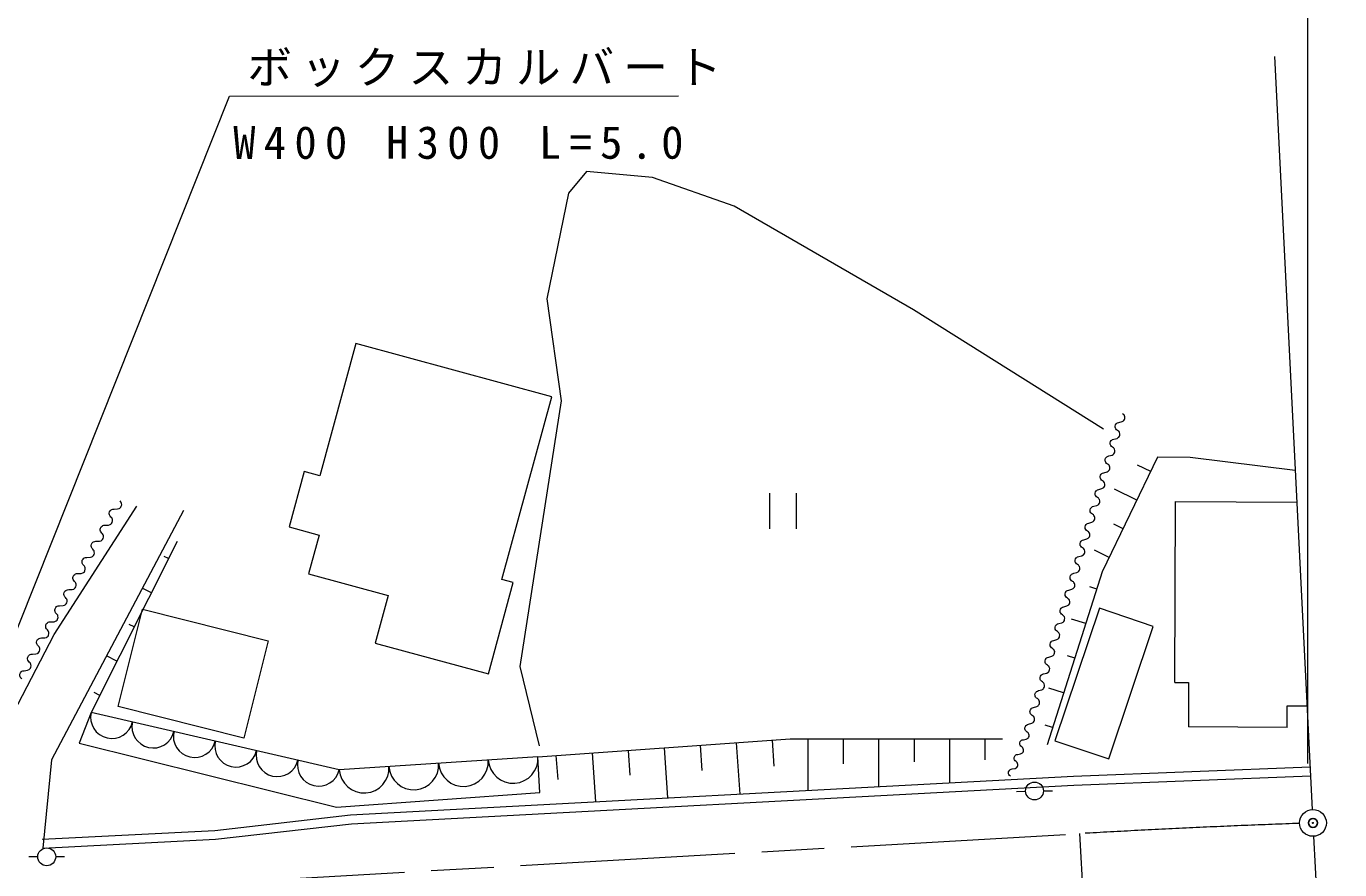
# Model space of a CAD drawing. Units: millimetres, scale not verified. Extents: x 40000 to 680000, y 20000 to 380000.
# Drawn here: x 500568 to 573970, y 292332 to 339469 of the extents above; entities that cross this region are included whole.
import ezdxf

# ---------------------------------------------------------------- set-up
doc = ezdxf.new("R2010")
doc.units = ezdxf.units.MM
doc.header["$LTSCALE"] = 1000
doc.header["$PDMODE"] = 32
doc.header["$PDSIZE"] = 500
doc.linetypes.add('CHAIN', pattern=[18.5, 12, -1.5, 3.5, -1.5])
for name, color, linetype, lineweight in [('M-BGD', 7, 'Continuous', 13), ('M-BMK', 2, 'CHAIN', 13), ('M-BMK-SRVR', 3, 'Continuous', 13), ('M-STR-HTXT', 7, 'Continuous', 13)]:
    doc.layers.add(name, color=color, linetype=linetype, lineweight=lineweight)
doc.layers.add('M-OTRS', color=6, linetype='Continuous')
doc.styles.add('ＭＳ ゴシック', font='')
doc.styles.get('ＭＳ ゴシック').set_extended_font_data('MS Gothic')

msp = doc.modelspace()

# ---------------------------------------------------------------- linework, layer by layer
at = {"layer": 'M-BGD'}
for p, q in [((527153, 308553), (529932, 318753)), ((563408, 314594), (562675, 314948)), ((562635, 312992), (561381, 313597)), ((542095, 313380), (542095, 311380)), ((543615, 311380), (543615, 313380)), ((561862, 311390), (561340, 311641)), ((508997, 310681), (504195, 301122)), ((508517, 309725), (508283, 309843)), ((561089, 309787), (560257, 310189)), ((507557, 307813), (507049, 308068)), ((560394, 308019), (560008, 308142)), ((559776, 306086), (558988, 306337)), ((506596, 305901), (506323, 306039)), ((520065, 305000), (526394, 303276)), ((505636, 303990), (505051, 304284)), ((559158, 304152), (558755, 304281)), ((558540, 302218), (557716, 302481)), ((504675, 302078), (504363, 302235)), ((557922, 300284), (557501, 300419)), ((571029, 300289), (565512, 300311)), ((542246, 299573), (542349, 298121)), ((544241, 299644), (544242, 296766)), ((546220, 299645), (546221, 298259)), ((548200, 299646), (548200, 296978)), ((550179, 299646), (550179, 298365)), ((552158, 299647), (552159, 297190)), ((554137, 299648), (554137, 298472)), ((532184, 298859), (532377, 296129)), ((534196, 299002), (534294, 297620)), ((536208, 299144), (536407, 296345)), ((538221, 299287), (538321, 297870)), ((540233, 299430), (540437, 296562)), ((530171, 298716), (530267, 297369)), ((556414, 296708), (555914, 296681)), ((557413, 296741), (557913, 296749)), ((501212, 293056), (500712, 293056)), ((502212, 293066), (502712, 293075))]:
    msp.add_line(p, q, dxfattribs=at)
for points in [[(560760, 316956), (550141, 323621), (540132, 329412), (535564, 331022), (531870, 331357), (530863, 330148), (529657, 324237), (530464, 318529), (528155, 303686), (529231, 299254)], [(529932, 318753), (518993, 321733), (516981, 314347)], [(561554, 316879), (561503, 316915), (561458, 316969), (561432, 317018), (561425, 317061), (561423, 317123), (561445, 317198), (561481, 317248), (561511, 317280), (561559, 317306), (561627, 317327), (561804, 317376), (561877, 317415), (561907, 317447), (561943, 317498), (561960, 317554), (561963, 317634), (561943, 317702), (561917, 317750), (561885, 317780), (561834, 317816)], [(561274, 315943), (561223, 315978), (561178, 316032), (561152, 316081), (561144, 316124), (561142, 316186), (561165, 316261), (561200, 316312), (561230, 316343), (561279, 316370), (561346, 316390), (561524, 316439), (561597, 316479), (561627, 316510), (561663, 316561), (561680, 316617), (561683, 316698), (561663, 316765), (561636, 316814), (561605, 316844), (561554, 316879)], [(560994, 315006), (560943, 315041), (560898, 315096), (560872, 315144), (560864, 315188), (560862, 315249), (560885, 315324), (560920, 315375), (560950, 315407), (560999, 315433), (561066, 315454), (561244, 315502), (561317, 315542), (561347, 315574), (561383, 315624), (561399, 315681), (561403, 315761), (561382, 315828), (561356, 315877), (561324, 315907), (561274, 315943)], [(563794, 315395), (560703, 308986), (557613, 299318)], [(560713, 314069), (560663, 314105), (560618, 314159), (560592, 314208), (560584, 314251), (560582, 314313), (560604, 314388), (560640, 314438), (560670, 314470), (560719, 314496), (560786, 314517), (560964, 314566), (561037, 314605), (561067, 314637), (561102, 314688), (561119, 314744), (561123, 314824), (561102, 314892), (561076, 314940), (561044, 314970), (560994, 315006)], [(571484, 314642), (565617, 315367), (563794, 315395)], [(516981, 314347), (516102, 314586), (515259, 311491), (516933, 311035), (516341, 308862), (520786, 307651), (520065, 305000)], [(560433, 313133), (560383, 313168), (560338, 313222), (560311, 313271), (560304, 313314), (560302, 313376), (560324, 313451), (560360, 313502), (560390, 313533), (560438, 313560), (560506, 313580), (560684, 313629), (560757, 313669), (560787, 313700), (560822, 313751), (560839, 313807), (560843, 313888), (560822, 313955), (560796, 314004), (560764, 314034), (560713, 314069)], [(505300, 312044), (505256, 312092), (505223, 312159), (505207, 312215), (505209, 312261), (505222, 312326), (505262, 312398), (505311, 312442), (505349, 312467), (505406, 312483), (505480, 312489), (505675, 312497), (505759, 312521), (505798, 312547), (505846, 312591), (505877, 312645), (505899, 312727), (505894, 312801), (505878, 312858), (505852, 312896), (505808, 312945)], [(560153, 312196), (560102, 312232), (560057, 312286), (560031, 312335), (560024, 312378), (560022, 312439), (560044, 312514), (560080, 312565), (560110, 312597), (560158, 312623), (560226, 312644), (560404, 312693), (560477, 312732), (560506, 312764), (560542, 312814), (560559, 312871), (560563, 312951), (560542, 313019), (560516, 313067), (560484, 313097), (560433, 313133)], [(564749, 302801), (564789, 312910), (571572, 312882)], [(456200, 291624), (456223, 291124), (483094, 291683), (495965, 292325), (496802, 292604), (497001, 293401), (497558, 295633), (499348, 300139), (502135, 305480), (506755, 312654)], [(509346, 312416), (501978, 298466), (501491, 293538)], [(504792, 311143), (504749, 311192), (504715, 311258), (504699, 311315), (504701, 311361), (504714, 311425), (504755, 311497), (504803, 311541), (504841, 311567), (504898, 311583), (504972, 311588), (505167, 311597), (505251, 311620), (505290, 311646), (505338, 311690), (505369, 311744), (505391, 311826), (505386, 311901), (505370, 311957), (505344, 311995), (505300, 312044)], [(559873, 311259), (559822, 311295), (559777, 311349), (559751, 311398), (559743, 311441), (559741, 311503), (559764, 311578), (559799, 311628), (559829, 311660), (559878, 311686), (559945, 311707), (560123, 311756), (560196, 311795), (560226, 311827), (560262, 311878), (560279, 311934), (560282, 312015), (560262, 312082), (560235, 312131), (560204, 312161), (560153, 312196)], [(559593, 310323), (559542, 310358), (559497, 310413), (559471, 310461), (559463, 310504), (559461, 310566), (559484, 310641), (559519, 310692), (559549, 310723), (559598, 310750), (559665, 310770), (559843, 310819), (559916, 310859), (559946, 310890), (559982, 310941), (559998, 310997), (560002, 311078), (559982, 311145), (559955, 311194), (559923, 311224), (559873, 311259)], [(504285, 310243), (504241, 310291), (504207, 310358), (504191, 310414), (504194, 310460), (504206, 310524), (504247, 310596), (504295, 310640), (504333, 310666), (504390, 310682), (504464, 310687), (504659, 310696), (504744, 310720), (504782, 310746), (504830, 310790), (504861, 310844), (504883, 310926), (504878, 311000), (504862, 311057), (504836, 311095), (504792, 311143)], [(503777, 309342), (503733, 309391), (503699, 309457), (503683, 309513), (503686, 309560), (503698, 309624), (503739, 309696), (503787, 309740), (503826, 309766), (503882, 309781), (503956, 309787), (504151, 309796), (504236, 309819), (504274, 309845), (504322, 309889), (504353, 309943), (504376, 310025), (504370, 310100), (504354, 310156), (504328, 310194), (504285, 310243)], [(559312, 309386), (559262, 309422), (559217, 309476), (559191, 309525), (559183, 309568), (559181, 309629), (559204, 309704), (559239, 309755), (559269, 309787), (559318, 309813), (559385, 309834), (559563, 309883), (559636, 309922), (559666, 309954), (559701, 310004), (559718, 310061), (559722, 310141), (559701, 310209), (559675, 310257), (559643, 310287), (559593, 310323)], [(503269, 308441), (503225, 308490), (503191, 308556), (503175, 308613), (503178, 308659), (503190, 308723), (503231, 308795), (503279, 308839), (503318, 308865), (503374, 308881), (503448, 308886), (503643, 308895), (503728, 308919), (503766, 308944), (503815, 308988), (503845, 309042), (503868, 309125), (503862, 309199), (503846, 309255), (503820, 309294), (503777, 309342)], [(559032, 308449), (558982, 308485), (558937, 308539), (558910, 308588), (558903, 308631), (558901, 308693), (558923, 308768), (558959, 308818), (558989, 308850), (559038, 308876), (559105, 308897), (559283, 308946), (559356, 308985), (559386, 309017), (559421, 309068), (559438, 309124), (559442, 309205), (559421, 309272), (559395, 309321), (559363, 309351), (559312, 309386)], [(502761, 307541), (502717, 307589), (502683, 307656), (502667, 307712), (502670, 307758), (502682, 307822), (502723, 307895), (502771, 307938), (502810, 307964), (502866, 307980), (502940, 307986), (503135, 307994), (503220, 308018), (503258, 308044), (503307, 308088), (503337, 308142), (503360, 308224), (503354, 308298), (503338, 308355), (503313, 308393), (503269, 308441)], [(526394, 303276), (527785, 308381), (527153, 308553)], [(558752, 307513), (558701, 307548), (558656, 307603), (558630, 307651), (558623, 307694), (558621, 307756), (558643, 307831), (558679, 307882), (558709, 307914), (558757, 307940), (558825, 307960), (559003, 308009), (559076, 308049), (559106, 308081), (559141, 308131), (559158, 308187), (559162, 308268), (559141, 308335), (559115, 308384), (559083, 308414), (559032, 308449)], [(502253, 306640), (502209, 306689), (502175, 306755), (502160, 306811), (502162, 306858), (502174, 306922), (502215, 306994), (502263, 307038), (502302, 307064), (502358, 307079), (502432, 307085), (502627, 307094), (502712, 307117), (502750, 307143), (502799, 307187), (502829, 307241), (502852, 307323), (502846, 307398), (502831, 307454), (502805, 307492), (502761, 307541)], [(558472, 306576), (558421, 306612), (558376, 306666), (558350, 306715), (558342, 306758), (558341, 306820), (558363, 306894), (558399, 306945), (558428, 306977), (558477, 307003), (558545, 307024), (558722, 307073), (558795, 307112), (558825, 307144), (558861, 307195), (558878, 307251), (558881, 307331), (558861, 307399), (558835, 307447), (558803, 307477), (558752, 307513)], [(501745, 305740), (501701, 305788), (501667, 305855), (501652, 305911), (501654, 305957), (501666, 306021), (501707, 306093), (501756, 306137), (501794, 306163), (501850, 306179), (501925, 306184), (502119, 306193), (502204, 306217), (502242, 306243), (502291, 306286), (502321, 306340), (502344, 306423), (502338, 306497), (502323, 306553), (502297, 306592), (502253, 306640)], [(558192, 305640), (558141, 305675), (558096, 305729), (558070, 305778), (558062, 305821), (558060, 305883), (558083, 305958), (558118, 306008), (558148, 306040), (558197, 306067), (558264, 306087), (558442, 306136), (558515, 306175), (558545, 306207), (558581, 306258), (558598, 306314), (558601, 306395), (558581, 306462), (558554, 306511), (558522, 306541), (558472, 306576)], [(501237, 304839), (501193, 304887), (501159, 304954), (501144, 305010), (501146, 305056), (501158, 305121), (501199, 305193), (501248, 305237), (501286, 305262), (501342, 305278), (501417, 305284), (501612, 305293), (501696, 305316), (501734, 305342), (501783, 305386), (501813, 305440), (501836, 305522), (501830, 305596), (501815, 305653), (501789, 305691), (501745, 305740)], [(557911, 304703), (557861, 304738), (557816, 304793), (557790, 304841), (557782, 304884), (557780, 304946), (557803, 305021), (557838, 305072), (557868, 305104), (557917, 305130), (557984, 305151), (558162, 305199), (558235, 305239), (558265, 305271), (558301, 305321), (558317, 305377), (558321, 305458), (558300, 305525), (558274, 305574), (558242, 305604), (558192, 305640)], [(500729, 303938), (500685, 303987), (500651, 304053), (500636, 304110), (500638, 304156), (500651, 304220), (500691, 304292), (500740, 304336), (500778, 304362), (500834, 304378), (500909, 304383), (501104, 304392), (501188, 304415), (501226, 304441), (501275, 304485), (501305, 304539), (501328, 304621), (501322, 304696), (501307, 304752), (501281, 304790), (501237, 304839)], [(557631, 303766), (557581, 303802), (557536, 303856), (557509, 303905), (557502, 303948), (557500, 304010), (557522, 304084), (557558, 304135), (557588, 304167), (557637, 304193), (557704, 304214), (557882, 304263), (557955, 304302), (557985, 304334), (558020, 304385), (558037, 304441), (558041, 304521), (558020, 304589), (557994, 304637), (557962, 304667), (557911, 304703)], [(500313, 302999), (500265, 303043), (500225, 303105), (500204, 303160), (500202, 303205), (500208, 303270), (500241, 303345), (500285, 303393), (500321, 303423), (500375, 303443), (500448, 303456), (500640, 303483), (500721, 303515), (500757, 303544), (500800, 303592), (500825, 303648), (500840, 303732), (500827, 303805), (500806, 303859), (500777, 303894), (500729, 303938)], [(557351, 302830), (557301, 302865), (557256, 302919), (557229, 302968), (557222, 303011), (557220, 303073), (557242, 303148), (557278, 303198), (557308, 303230), (557356, 303257), (557424, 303277), (557602, 303326), (557675, 303365), (557705, 303397), (557740, 303448), (557757, 303504), (557761, 303585), (557740, 303652), (557714, 303701), (557682, 303731), (557631, 303766)], [(557071, 301893), (557020, 301928), (556975, 301983), (556949, 302031), (556942, 302074), (556940, 302136), (556962, 302211), (556998, 302262), (557028, 302294), (557076, 302320), (557144, 302341), (557321, 302389), (557394, 302429), (557424, 302461), (557460, 302511), (557477, 302567), (557480, 302648), (557460, 302715), (557434, 302764), (557402, 302794), (557351, 302830)], [(564749, 302801), (565522, 302797), (565512, 300311)], [(556791, 300956), (556740, 300992), (556695, 301046), (556669, 301095), (556661, 301138), (556659, 301200), (556682, 301275), (556717, 301325), (556747, 301357), (556796, 301383), (556863, 301404), (557041, 301453), (557114, 301492), (557144, 301524), (557180, 301575), (557197, 301631), (557200, 301711), (557180, 301779), (557153, 301827), (557121, 301857), (557071, 301893)], [(504195, 301122), (503532, 299409), (517897, 295824), (529276, 296656), (529165, 298645)], [(529165, 298645), (518062, 297923), (504195, 301122)], [(556511, 300020), (556460, 300055), (556415, 300109), (556389, 300158), (556381, 300201), (556379, 300263), (556402, 300338), (556437, 300389), (556467, 300420), (556516, 300447), (556583, 300467), (556761, 300516), (556834, 300556), (556864, 300587), (556900, 300638), (556916, 300694), (556920, 300775), (556899, 300842), (556873, 300891), (556841, 300921), (556791, 300956)], [(571029, 300289), (571034, 301493), (572150, 301488)], [(529165, 298645), (543252, 299644), (555127, 299648)], [(556196, 299203), (556153, 299238), (556116, 299290), (556096, 299335), (556093, 299374), (556095, 299429), (556120, 299494), (556156, 299537), (556185, 299564), (556230, 299584), (556291, 299597), (556454, 299629), (556522, 299659), (556550, 299685), (556586, 299728), (556605, 299777), (556613, 299849), (556600, 299910), (556580, 299955), (556553, 299984), (556511, 300020)], [(555881, 298386), (555838, 298421), (555802, 298473), (555782, 298518), (555778, 298557), (555780, 298612), (555806, 298678), (555841, 298720), (555870, 298747), (555915, 298767), (555977, 298781), (556139, 298812), (556207, 298842), (556236, 298868), (556271, 298911), (556290, 298960), (556299, 299032), (556285, 299093), (556265, 299139), (556238, 299168), (556196, 299203)], [(501465, 294037), (511107, 294532), (518696, 295396), (559092, 297562), (572321, 298077)], [(555566, 297569), (555523, 297605), (555487, 297656), (555467, 297701), (555463, 297740), (555465, 297796), (555491, 297861), (555526, 297904), (555555, 297930), (555600, 297950), (555662, 297964), (555824, 297995), (555892, 298025), (555921, 298052), (555956, 298094), (555975, 298143), (555984, 298215), (555970, 298277), (555950, 298322), (555923, 298351), (555881, 298386)], [(501491, 293538), (511148, 294034), (518738, 294897), (559116, 297063), (572341, 297578)]]:
    msp.add_lwpolyline(points, dxfattribs=at)
for points in [[(512718, 299689), (505702, 301454), (507068, 306885), (514085, 305120)], [(560538, 306942), (558054, 299539), (561069, 298528), (563552, 305931)]]:
    msp.add_lwpolyline(points, close=True, dxfattribs=at)
for centre in [(556913, 296734), (501712, 293056)]:
    msp.add_circle(centre, 500, dxfattribs=at)
for centre, radius, start, end in [((505350, 300856), 1186, 167.00855, 347.00855), ((507661, 300322), 1186, 167.00855, 347.00855), ((509973, 299789), 1186, 167.00855, 347.00855), ((512284, 299256), 1186, 167.00855, 347.00855), ((514595, 298723), 1186, 167.00855, 347.00855), ((516906, 298189), 1186, 167.00855, 347.00855), ((519450, 298013), 1391, 183.72038, 3.72038), ((522226, 298194), 1391, 183.72038, 3.72038), ((525001, 298374), 1391, 183.72038, 3.72038), ((527777, 298555), 1391, 183.72038, 3.72038)]:
    msp.add_arc(centre, radius, start, end, dxfattribs=at)
at = {"layer": 'M-BMK'}
msp.add_line((472783, 289408), (559423, 294349), dxfattribs=at)
msp.add_arc((593554, -304679), 600000, 92.08512, 93.26102, dxfattribs=at)
at = {"layer": 'M-BMK-SRVR'}
for p, q in [((570322, 337784), (572435, 295699)), ((572510, 294201), (573970, 265138))]:
    msp.add_line(p, q, dxfattribs=at)
for radius in [750, 30]:
    msp.add_circle((572473, 294950), radius, dxfattribs=at)
at = {"layer": 'M-OTRS'}
msp.add_point((572473, 294950), dxfattribs=at)
at = {"layer": 'M-STR-HTXT'}
for p, q in [((572184, 298267), (572179, 345131)), ((559423, 294349), (561131, 264398))]:
    msp.add_line(p, q, dxfattribs=at)
msp.add_lwpolyline([(495668, 294781), (511926, 335571), (537012, 335579)], dxfattribs=at)

# ---------------------------------------------------------------- texts
at = {"layer": 'M-STR-HTXT', "char_height": 1833, "attachment_point": 7, "rotation": 0.02, "style": 'ＭＳ ゴシック'}
for s, insert in [('\\T1.2;ボックスカルバート', (512926, 336071)), ('\\T1.37;W400\\~H300\\~L=5.0', (512135, 332028))]:
    msp.add_mtext(s, dxfattribs=dict(at, insert=insert))

doc.saveas('drawing.dxf')
